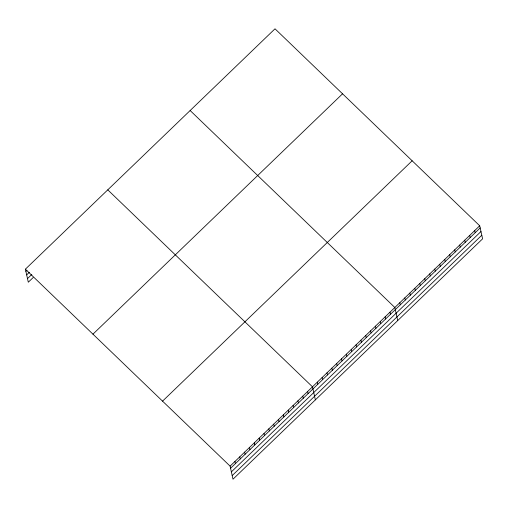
<?xml version="1.0" encoding="UTF-8"?>
<svg xmlns="http://www.w3.org/2000/svg" width="508" height="508" viewBox="0 0 508 508"><rect width="100%" height="100%" fill="white"/><g stroke="black" fill="none" stroke-linecap="round" stroke-linejoin="round"><path stroke-width="0.76" d="M25.4 269.164L275.006 28.81L479.704 225.787L482.6 238.836L232.994 479.19L230.099 466.141L25.4 269.164L28.296 282.213L33.141 277.546M25.87 271.291L26.949 270.25M26.67 274.892L29.362 272.301M27.495 278.606L31.801 274.46M92.951 334.162L342.557 93.809M162.547 401.136L412.153 160.782M230.099 466.141L479.704 225.787M230.569 468.268L480.181 227.914M231.369 471.875L480.974 231.521M232.194 475.59L481.8 235.236M190.138 110.528L394.843 307.505L397.732 320.561M107.772 189.846L312.471 386.823L315.36 399.872M474.713 230.594L475.183 232.721M469.722 235.401L470.192 237.528M464.731 240.208L465.201 242.335M459.74 245.015L460.21 247.142M454.743 249.822L455.219 251.949M449.751 254.629L450.228 256.756M444.76 259.436L445.23 261.563M439.769 264.243L440.239 266.37M434.778 269.05L435.248 271.177M429.787 273.856L430.257 275.984M424.796 278.663L425.266 280.791M419.799 283.47L420.275 285.598M414.807 288.277L415.277 290.405M409.816 293.084L410.286 295.212M404.825 297.891L405.295 300.018M399.834 302.698L400.304 304.825M389.992 312.172L390.468 314.3M385.147 316.84L385.623 318.967M380.301 321.5L380.778 323.628M375.456 326.168L375.933 328.295M370.611 330.835L371.088 332.962M365.766 335.502L366.243 337.63M360.921 340.163L361.391 342.29M356.076 344.83L356.546 346.958M351.231 349.498L351.701 351.625M346.386 354.165L346.856 356.292M341.541 358.826L342.011 360.953M336.696 363.493L337.166 365.62M331.851 368.16L332.321 370.288M327.006 372.828L327.476 374.955M322.161 377.488L322.631 379.616M317.316 382.156L317.786 384.283M307.626 391.49L308.096 393.617M302.781 396.151L303.251 398.278M297.936 400.818L298.406 402.946M293.091 405.486L293.56 407.613M288.246 410.153L288.715 412.28M283.401 414.814L283.87 416.941M278.555 419.481L279.025 421.608M273.704 424.148L274.18 426.275M268.859 428.815L269.335 430.943M264.014 433.483L264.49 435.61M259.169 438.144L259.645 440.271M254.324 442.811L254.8 444.938M249.479 447.478L249.955 449.605M244.634 452.145L245.104 454.273M239.789 456.806L240.259 458.934M234.944 461.474L235.414 463.601"/></g></svg>
